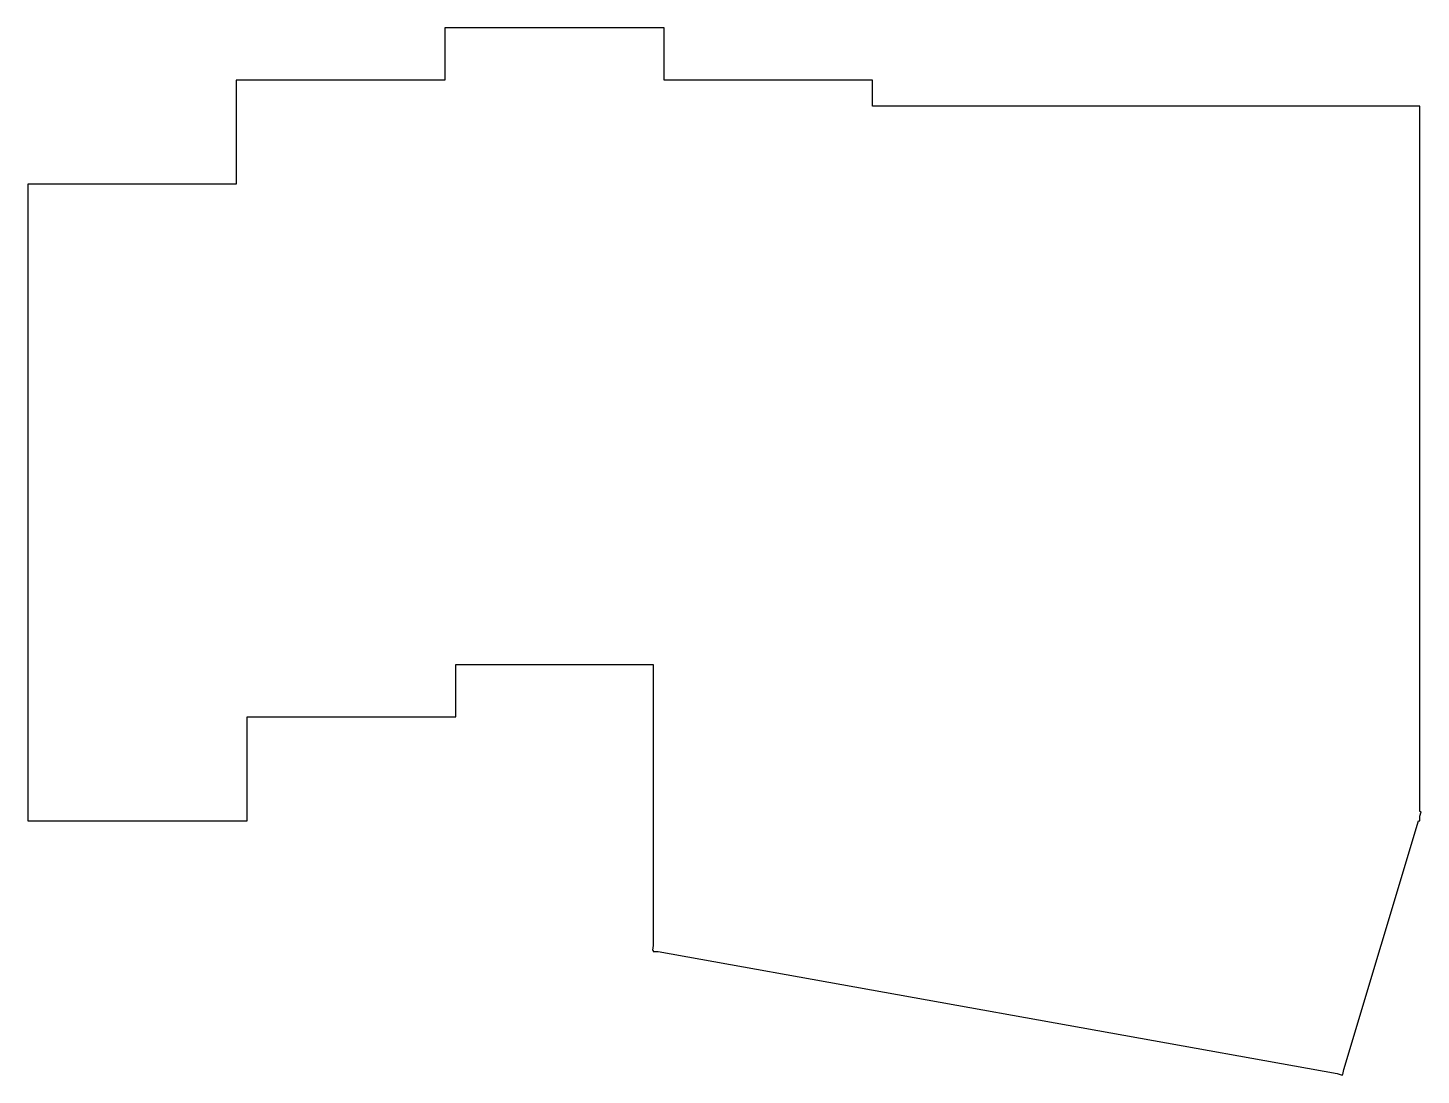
# Model space of a CAD drawing. Header units: metres. Extents: x 7 to 134, y 14 to 110.
import ezdxf

# ---------------------------------------------------------------- set-up
doc = ezdxf.new("R2010")
doc.units = ezdxf.units.M

msp = doc.modelspace()

# ---------------------------------------------------------------- linework, layer by layer
for p, q in [((64.75, 110.064), (44.7, 110.064)), ((44.7, 110.064), (44.7, 105.302)), ((64.75, 105.302), (64.75, 110.064)), ((44.7, 105.302), (25.65, 105.302)), ((25.65, 105.302), (25.65, 95.7768)), ((83.8, 105.302), (64.75, 105.302)), ((83.8, 102.921), (83.8, 105.302)), ((133.81, 102.921), (83.8, 102.921)), ((133.806, 38.4988), (133.81, 101.921)), ((133.81, 101.921), (133.81, 102.921)), ((133.81, 101.921), (133.81, 101.921)), ((25.65, 95.7768), (6.59999, 95.7768)), ((6.59999, 95.7768), (6.59999, 37.6268)), ((45.7, 47.1518), (45.7, 51.9143)), ((45.7, 51.9143), (63.75, 51.9143)), ((63.75, 51.9143), (63.75, 26.2653)), ((26.65, 37.6268), (26.65, 47.1518)), ((26.65, 47.1518), (45.7, 47.1518)), ((133.929, 38.462), (133.806, 38.4988)), ((133.806, 38.0535), (133.929, 38.462)), ((6.59999, 37.6268), (26.65, 37.6268)), ((126.865, 14.9237), (133.678, 37.6268)), ((133.678, 37.6268), (133.806, 37.6268)), ((133.806, 37.6268), (133.806, 38.0535)), ((63.75, 26.2653), (63.6693, 25.8171)), ((63.6693, 25.8171), (63.75, 25.8026)), ((63.75, 25.8026), (63.75, 25.7206)), ((63.75, 25.7206), (64.2055, 25.7206)), ((64.2055, 25.7206), (126.262, 14.553)), ((126.262, 14.553), (126.714, 14.4176)), ((126.714, 14.4176), (126.729, 14.469)), ((126.729, 14.469), (126.782, 14.4595)), ((126.782, 14.4595), (126.865, 14.9237))]:
    msp.add_line(p, q)

doc.saveas('drawing.dxf')
